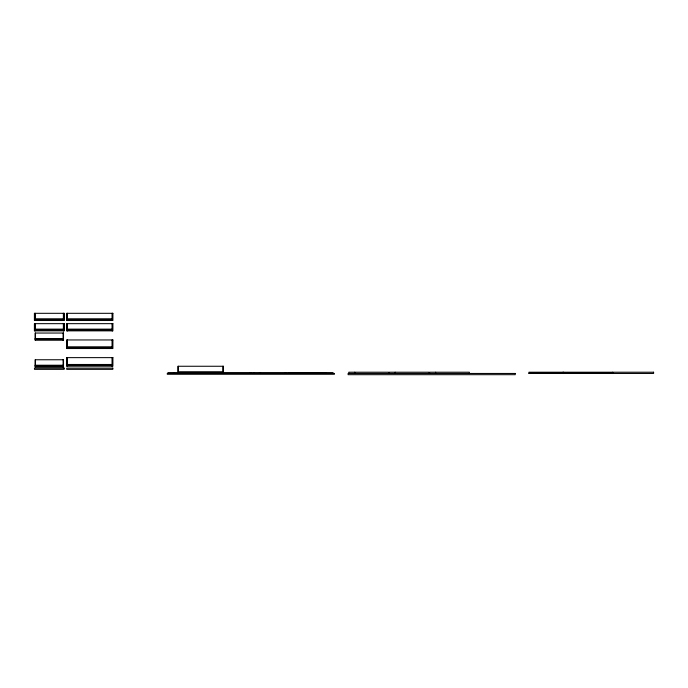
<?xml version="1.0" encoding="UTF-8"?>
<svg xmlns="http://www.w3.org/2000/svg" width="688" height="688" viewBox="0 0 688 688"><rect width="100%" height="100%" fill="white"/><g stroke="black" fill="none" stroke-linecap="round" stroke-linejoin="round"><path stroke-width="1.03" d="M34.813 318.793L63.786 318.793M67.071 318.793L112.488 318.793M34.813 319.619L63.786 319.619M67.071 319.619L112.488 319.619M34.813 329.139L63.786 329.139M67.071 329.139L112.488 329.139M34.813 329.956L63.786 329.956M67.071 329.956L112.488 329.956M35.088 338.522L63.511 338.522M35.088 339.339L63.511 339.339M67.071 346.812L112.488 346.812M67.071 347.629L112.488 347.629M67.071 364.477L112.488 364.477M35.088 365.233L63.511 365.233M67.071 365.302L112.488 365.302M35.088 366.059L63.511 366.059M289.82 373.042L326.327 373.042M528.934 373.249L562.982 373.249M563.661 373.249L612.707 373.249M612.707 372.217L612.707 373.455M563.661 372.217L563.661 373.455M562.982 372.217L562.982 373.455M469.345 373.455L469.345 372.217L429.622 372.217L429.622 373.455M435.581 372.217L435.581 373.455M428.934 373.455L428.934 372.217L389.21 372.217L389.21 373.455M395.17 372.217L395.17 373.455M388.522 373.455L388.522 372.217L348.799 372.217L348.799 373.455M354.75 372.217L354.75 373.455M333.044 373.455L333.044 372.629L167.967 372.629L167.967 373.455M326.327 372.629L326.327 373.455M289.82 372.629L289.82 373.455M289.132 372.629L289.132 373.455M285.572 372.629L285.572 373.455M284.892 372.629L284.892 373.455M260.159 372.629L260.159 373.455M259.479 372.629L259.479 373.455M253.863 372.629L253.863 373.455M250.845 372.629L250.845 373.455M250.157 372.629L250.157 373.455M223.316 373.455L223.316 372.561L177.9 372.561L177.9 373.455M222.903 366.257L222.903 373.455M214.063 372.629L214.063 373.455M213.383 372.629L213.383 373.455M180.566 372.629L180.566 373.455M178.312 366.257L178.312 373.455M173.72 372.629L173.72 373.455M112.488 313.315L112.488 320.505M112.488 323.661L112.488 330.851M112.488 339.958L112.488 348.524M112.488 357.631L112.488 366.197M112.075 313.315L112.075 320.505M112.075 323.661L112.075 330.851M112.075 339.958L112.075 348.524M112.075 357.631L112.075 366.197M67.484 313.315L67.484 320.505M67.484 323.661L67.484 330.851M67.484 339.958L67.484 348.524M67.484 357.631L67.484 366.197M67.071 313.315L67.071 320.505M67.071 323.661L67.071 330.851M67.071 339.958L67.071 348.524M67.071 357.631L67.071 366.197M63.786 313.315L63.786 320.505M63.786 323.661L63.786 330.851M63.373 313.315L63.373 320.505M63.373 323.661L63.373 330.851M63.098 333.044L63.098 340.233M63.098 359.755L63.098 366.945M35.492 333.044L35.492 340.233M35.492 359.755L35.492 366.945M35.226 313.315L35.226 320.505M35.226 323.661L35.226 330.851M34.813 313.315L34.813 320.505M34.813 323.661L34.813 330.851M64.199 313.315L34.4 313.315L34.4 320.505L64.199 320.505L64.199 313.315M112.892 313.315L66.659 313.315L66.659 320.505L112.892 320.505L112.892 313.315M64.199 323.661L34.4 323.661L34.4 330.851L64.199 330.851L64.199 323.661M112.892 323.661L66.659 323.661L66.659 330.851L112.892 330.851L112.892 323.661M63.511 333.044L35.088 333.044L35.088 340.233L63.511 340.233L63.511 333.044M112.892 339.958L66.659 339.958L66.659 348.524L112.892 348.524L112.892 339.958M112.892 357.631L66.659 357.631L66.659 366.197L112.892 366.197L112.892 357.631M63.511 359.755L35.088 359.755L35.088 366.945L63.511 366.945L63.511 359.755M223.316 366.257L177.9 366.257L177.9 371.744L223.316 371.744L223.316 366.257M64.13 368.114L34.469 368.114L34.469 369.344L64.13 369.344L64.13 368.114M112.823 368.114L66.727 368.114L66.727 369.344L112.823 369.344L112.823 368.114M653.6 372.217L528.934 372.217L528.934 373.455L653.6 373.455L653.6 372.217M334.411 373.455L167.279 373.455L167.279 374.272L334.411 374.272L334.411 373.455M515.243 373.455L348.111 373.455L348.111 374.685L515.243 374.685L515.243 373.455"/></g></svg>
